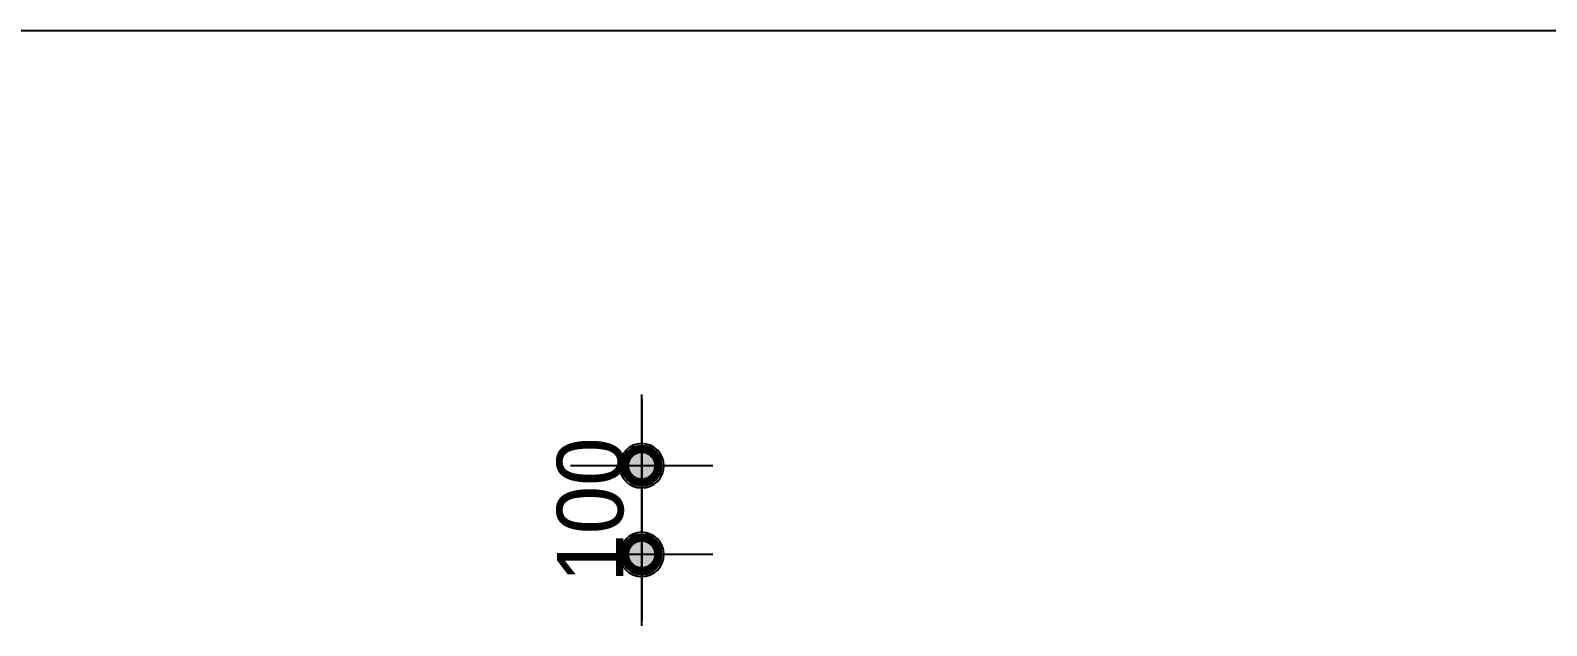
# Model space of a CAD drawing. Header units: inches. Extents: x -4181 to 116552, y 25636 to 44656.
# Drawn here: x 44833 to 46543, y 38356 to 39027 of the extents above; entities that cross this region are included whole.
import ezdxf

# ---------------------------------------------------------------- set-up
doc = ezdxf.new("R2010")
doc.units = ezdxf.units.IN
doc.header["$LTSCALE"] = 50
doc.header["$MEASUREMENT"] = 0
for name, color, linetype in [('07-dim wal', 5, 'Continuous'), ('CEIL-LIGHT', 7, 'Continuous'), ('RC-LIGHT', 7, 'Continuous')]:
    doc.layers.add(name, color=color, linetype=linetype)
doc.styles.add('스타일1', font='HY울릉도M.TTF')
doc.dimstyles.new('30', dxfattribs={"dimscale": 30, "dimtxt": 2.5, "dimasz": 2.5, "dimexe": 1.25, "dimexo": 2, "dimtad": 1, "dimdec": 0, "dimtxsty": '스타일1', "dimblk": 'DOTSMALL', "dimcen": 2.5, "dimclrd": 1, "dimclre": 1, "dimclrt": 2, "dimadec": 0, "dimazin": 0, "dimtfac": 1, "dimtix": 1, "dimtmove": 0, "dimatfit": 3, "dimldrblk": 'DOTSMALL', "dimfxl": 1.25, "dimarcsym": 0})

# ---------------------------------------------------------------- blocks, each defined once
blk = doc.blocks.new('1')
at = {"linetype": 'Continuous'}
h = blk.add_hatch(color=4, dxfattribs=at)
h.dxf.hatch_style = 1
edge = h.paths.add_edge_path()
edge.add_arc((11539653.5, -14273503.8), 37.5, 0, 360)
at = {"color": 1, "linetype": 'Continuous'}
for p, q in [((11539653.5, -14273637.1), (11539653.5, -14273370.5)), ((11539520.2, -14273503.8), (11539786.8, -14273503.8))]:
    blk.add_line(p, q, dxfattribs=at)
at = {"color": 4, "linetype": 'Continuous'}
for radius in [41.5, 37.5]:
    blk.add_circle((11539653.5, -14273503.8), radius, dxfattribs=at)
blk = doc.blocks.new('_DOTSMALL')
at = {"color": 0, "linetype": 'ByBlock', "const_width": 0.5}
blk.add_lwpolyline([(-0.0625, 0, 1), (0.0625, 0, 1)], format="xyb", close=True, dxfattribs=at)
blk = doc.blocks.new('*D1258')
at = {"layer": '07-dim wal', "color": 1, "lineweight": -2}
for p, q in [((45522.4, 38611.6), (45522.4, 38361.6)), ((45582.4, 38536.6), (45559.9, 38536.6)), ((45582.4, 38436.6), (45559.9, 38436.6))]:
    blk.add_line(p, q, dxfattribs=at)
at = {"layer": 'Defpoints', "color": 0}
for p in [(45522.4, 38536.6), (45522.4, 38436.6), (45522.4, 38436.6)]:
    blk.add_point(p, dxfattribs=at)
at = {"layer": '07-dim wal', "color": 1, "lineweight": -2, "xscale": 75, "yscale": 75, "zscale": 75}
for p, rotation in [((45522.4, 38536.6), 270), ((45522.4, 38436.6), 90)]:
    blk.add_blockref('_DOTSMALL', p, dxfattribs=dict(at, rotation=rotation))
at = {"layer": '07-dim wal', "color": 2, "insert": (45464.7, 38486.6), "char_height": 75, "attachment_point": 5, "rotation": 90, "style": '스타일1'}
blk.add_mtext('100', dxfattribs=at)

msp = doc.modelspace()

# ---------------------------------------------------------------- linework, layer by layer
at = {"layer": 'CEIL-LIGHT'}
msp.add_line((43297.4, 39027.4), (47757.4, 39027.4), dxfattribs=at)

# ---------------------------------------------------------------- block references
at = {"layer": 'RC-LIGHT', "xscale": -0.6024096385271789, "yscale": 0.6024096385271789, "zscale": 0.6024096385271789}
for p in [(6997120.9, 8637032.8), (6997120.9, 8636932.8)]:
    msp.add_blockref('1', p, dxfattribs=at)

# ---------------------------------------------------------------- dimensions: what is measured, and where the dimension line sits
at = {"layer": '07-dim wal'}
dim = msp.add_linear_dim(base=(45522.4, 38436.6), p1=(45522.4, 38536.6), p2=(45522.4, 38436.6), angle=270, dimstyle='30', dxfattribs=at)
dim.commit()
dim.dimension.update_dxf_attribs({"geometry": '*D1258', "text_midpoint": (45464.7, 38486.6)})

doc.saveas('drawing.dxf')
